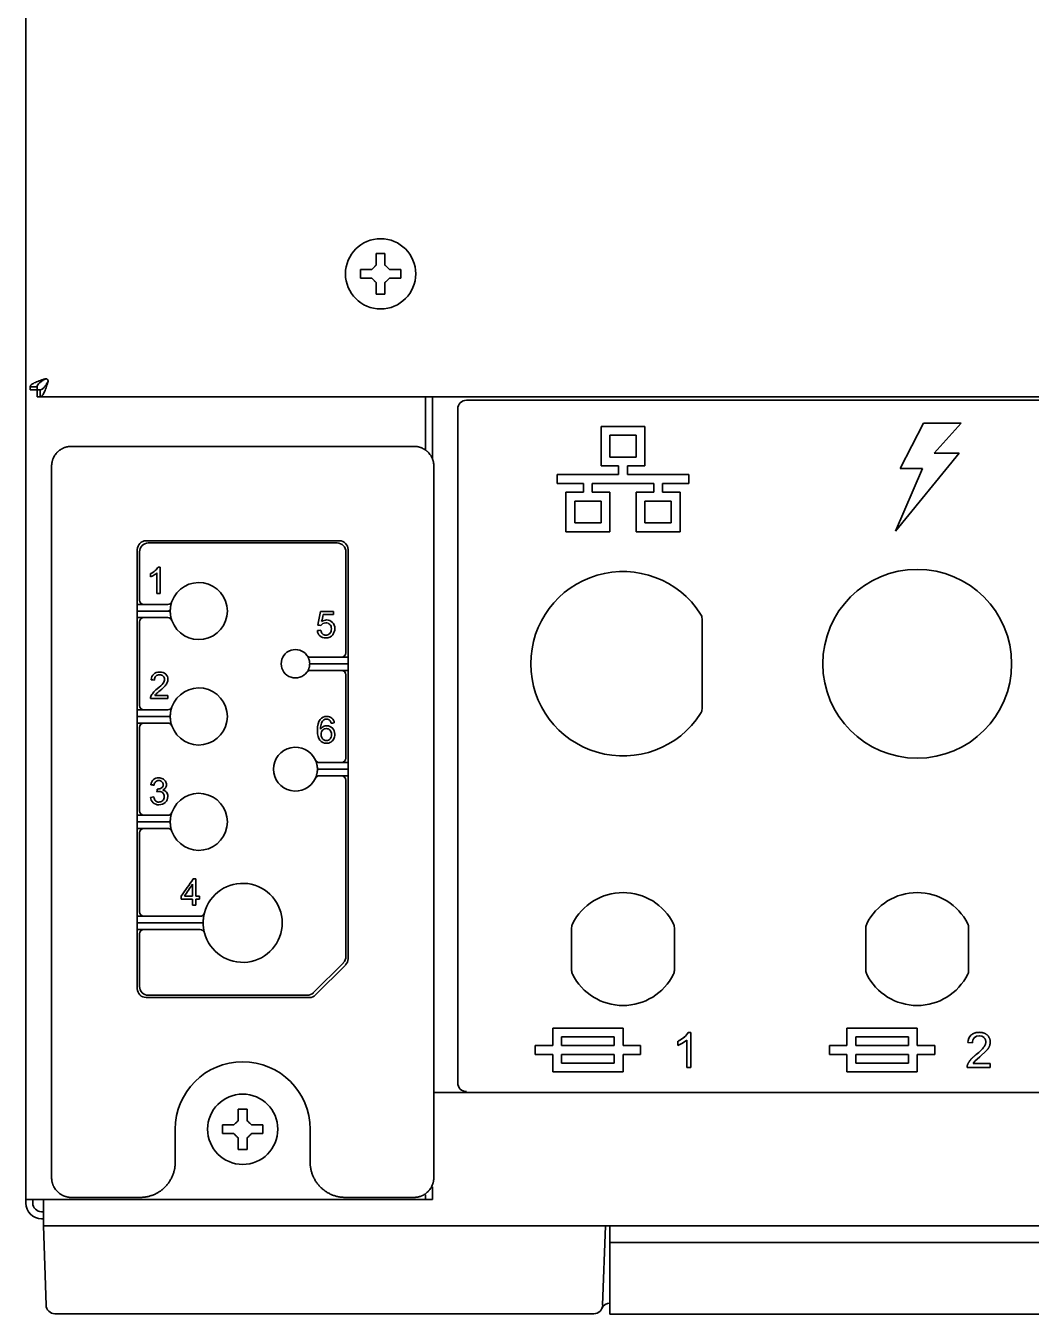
# Model space of a CAD drawing. Header units: inches. Extents: x 786 to 5593, y 691 to 5453.
# Drawn here: x 787.2 to 901.7, y 2755.1 to 2901.8 of the extents above; entities that cross this region are included whole.
import ezdxf

# ---------------------------------------------------------------- set-up
doc = ezdxf.new("R2010")
doc.units = ezdxf.units.IN
doc.layers.add('1', color=7, linetype='Continuous', true_color=0xffffff)
doc.layers.add('ORTHO$15', color=7, linetype='Continuous', true_color=0xffffff)

msp = doc.modelspace()

# ---------------------------------------------------------------- linework, layer by layer
at = {"lineweight": 35}
msp.add_arc((837.4, 2858.16), 1, 90, 180, dxfattribs=at)
at = {"layer": '1', "color": 7, "linetype": 'Continuous', "lineweight": 35}
for p, q in [((787.22, 2768.16), (787.22, 3912.86)), ((827.12, 2875.86), (827.62, 2875.86)), ((827.62, 2875.86), (828.12, 2875.86)), ((827.62, 2871.26), (827.12, 2871.26)), ((828.12, 2871.26), (827.62, 2871.26)), ((787.72, 2860.36), (787.72, 2860.7)), ((788.52, 2860.36), (788.52, 2860.7)), ((788.52, 2860.36), (787.72, 2860.36)), ((788.52, 2860.36), (788.86, 2860.36)), ((788.86, 2860.36), (788.52, 2860.36)), ((788.52, 2860.36), (788.52, 2859.56)), ((788.86, 2859.56), (788.52, 2859.56)), ((1645.58, 2859.56), (788.86, 2859.56)), ((832.72, 2853.51), (832.72, 2859.56)), ((833.52, 2852.49), (833.52, 2859.56)), ((837.4, 2859.16), (1010.03, 2859.16)), ((889.42, 2856.56), (886.77, 2851.39)), ((889.42, 2856.56), (893.72, 2856.56)), ((890.64, 2853.15), (893.72, 2856.56)), ((852.72, 2856.19), (857.72, 2856.19)), ((852.72, 2851.69), (852.72, 2856.19)), ((853.72, 2852.69), (853.72, 2855.19)), ((853.72, 2855.19), (856.72, 2855.19)), ((856.72, 2855.19), (856.72, 2852.69)), ((857.72, 2856.19), (857.72, 2851.69)), ((792.41, 2853.91), (831.43, 2853.91)), ((856.72, 2852.69), (853.72, 2852.69)), ((886.24, 2844.27), (893.48, 2853.15)), ((890.64, 2853.15), (893.48, 2853.15)), ((790.16, 2770.65), (790.16, 2851.66)), ((833.68, 2851.66), (833.68, 2770.65)), ((854.72, 2850.69), (847.72, 2850.69)), ((847.72, 2849.69), (847.72, 2850.69)), ((854.72, 2851.69), (852.72, 2851.69)), ((854.72, 2851.69), (854.72, 2850.69)), ((855.72, 2851.69), (855.72, 2850.69)), ((857.72, 2851.69), (855.72, 2851.69)), ((862.72, 2850.69), (855.72, 2850.69)), ((862.72, 2849.69), (862.72, 2850.69)), ((889.32, 2851.39), (886.24, 2844.27)), ((889.32, 2851.39), (886.77, 2851.39)), ((850.72, 2849.69), (847.72, 2849.69)), ((850.72, 2848.69), (850.72, 2849.69)), ((851.72, 2848.69), (851.72, 2849.69)), ((858.72, 2849.69), (851.72, 2849.69)), ((858.72, 2848.69), (858.72, 2849.69)), ((859.72, 2848.69), (859.72, 2849.69)), ((862.72, 2849.69), (859.72, 2849.69)), ((848.72, 2848.69), (850.72, 2848.69)), ((848.72, 2844.19), (848.72, 2848.69)), ((849.72, 2845.19), (849.72, 2847.69)), ((849.72, 2847.69), (852.72, 2847.69)), ((851.72, 2848.69), (853.72, 2848.69)), ((852.72, 2847.69), (852.72, 2845.19)), ((853.72, 2848.69), (853.72, 2844.19)), ((856.72, 2848.69), (858.72, 2848.69)), ((856.72, 2844.19), (856.72, 2848.69)), ((857.72, 2845.19), (857.72, 2847.69)), ((857.72, 2847.69), (860.72, 2847.69)), ((859.72, 2848.69), (861.72, 2848.69)), ((860.72, 2847.69), (860.72, 2845.19)), ((861.72, 2848.69), (861.72, 2844.19)), ((852.72, 2845.19), (849.72, 2845.19)), ((860.72, 2845.19), (857.72, 2845.19)), ((822.92, 2843.16), (800.92, 2843.16)), ((853.72, 2844.19), (848.72, 2844.19)), ((861.72, 2844.19), (856.72, 2844.19)), ((799.92, 2842.16), (799.92, 2792.16)), ((800.17, 2836.41), (800.17, 2841.91)), ((801.17, 2842.91), (822.67, 2842.91)), ((823.67, 2841.91), (823.67, 2830.41)), ((823.92, 2795.57), (823.92, 2842.16)), ((800.67, 2835.91), (799.92, 2835.91)), ((803.38, 2835.91), (800.67, 2835.91)), ((799.92, 2835.16), (803.17, 2835.16)), ((799.92, 2834.41), (800.67, 2834.41)), ((800.67, 2834.41), (803.38, 2834.41)), ((803.17, 2835.16), (803.38, 2835.16)), ((800.17, 2824.41), (800.17, 2833.91)), ((864.22, 2834.28), (864.22, 2824.03)), ((823.17, 2829.91), (819.64, 2829.91)), ((823.17, 2829.91), (823.92, 2829.91)), ((820.67, 2829.16), (819.64, 2829.16)), ((823.92, 2829.16), (820.67, 2829.16)), ((819.64, 2828.41), (823.17, 2828.41)), ((823.17, 2828.41), (823.92, 2828.41)), ((823.67, 2827.91), (823.67, 2818.41)), ((800.67, 2823.91), (799.92, 2823.91)), ((799.92, 2823.16), (803.17, 2823.16)), ((803.38, 2823.91), (800.67, 2823.91)), ((803.17, 2823.16), (803.38, 2823.16)), ((799.92, 2822.41), (800.67, 2822.41)), ((800.17, 2812.41), (800.17, 2821.91)), ((800.67, 2822.41), (803.38, 2822.41)), ((823.17, 2817.91), (820.65, 2817.91)), ((820.65, 2817.16), (820.67, 2817.16)), ((823.92, 2817.16), (820.67, 2817.16)), ((823.17, 2817.91), (823.92, 2817.91)), ((820.65, 2816.41), (823.17, 2816.41)), ((823.17, 2816.41), (823.92, 2816.41)), ((823.67, 2815.91), (823.67, 2795.82)), ((800.67, 2811.91), (799.92, 2811.91)), ((799.92, 2811.16), (803.17, 2811.16)), ((803.38, 2811.91), (800.67, 2811.91)), ((803.17, 2811.16), (803.38, 2811.16)), ((799.92, 2810.41), (800.67, 2810.41)), ((800.17, 2800.91), (800.17, 2809.91)), ((800.67, 2810.41), (803.38, 2810.41)), ((800.67, 2800.41), (799.92, 2800.41)), ((803.17, 2799.66), (799.92, 2799.66)), ((807.08, 2800.41), (800.67, 2800.41)), ((807.08, 2799.66), (803.17, 2799.66)), ((849.37, 2799.11), (849.37, 2794.25)), ((861.07, 2794.25), (861.07, 2799.11)), ((882.87, 2794.25), (882.87, 2799.11)), ((894.57, 2799.11), (894.57, 2794.25)), ((799.92, 2798.91), (800.67, 2798.91)), ((800.17, 2792.41), (800.17, 2798.41)), ((800.67, 2798.91), (807.08, 2798.91)), ((823.38, 2795.11), (819.96, 2791.7)), ((820.21, 2791.45), (823.63, 2794.86)), ((800.92, 2791.16), (819.51, 2791.16)), ((819.26, 2791.41), (801.17, 2791.41)), ((855.22, 2787.68), (847.22, 2787.68)), ((847.22, 2787.68), (847.22, 2785.68)), ((855.22, 2785.68), (855.22, 2787.68)), ((880.72, 2787.68), (888.72, 2787.68)), ((880.72, 2785.68), (880.72, 2787.68)), ((888.72, 2787.68), (888.72, 2785.68)), ((854.22, 2786.68), (848.22, 2786.68)), ((848.22, 2786.68), (848.22, 2785.68)), ((854.22, 2785.68), (854.22, 2786.68)), ((861.48, 2785.71), (861.48, 2786.19)), ((861.48, 2785.71), (862.01, 2785.97)), ((862.01, 2785.96), (862.47, 2786.3)), ((862.47, 2783.18), (862.47, 2786.3)), ((862.64, 2787.19), (862.96, 2787.19)), ((862.96, 2787.19), (862.96, 2783.18)), ((881.72, 2786.68), (887.72, 2786.68)), ((881.72, 2785.68), (881.72, 2786.68)), ((887.72, 2786.68), (887.72, 2785.68)), ((894.49, 2786.04), (895, 2785.99)), ((845.22, 2785.68), (845.22, 2784.68)), ((845.22, 2785.68), (847.22, 2785.68)), ((845.22, 2784.68), (847.22, 2784.68)), ((847.22, 2784.68), (847.22, 2782.68)), ((848.22, 2785.68), (854.22, 2785.68)), ((848.22, 2784.68), (854.22, 2784.68)), ((848.22, 2784.68), (848.22, 2783.68)), ((854.22, 2783.68), (854.22, 2784.68)), ((855.22, 2785.68), (857.22, 2785.68)), ((855.22, 2782.68), (855.22, 2784.68)), ((855.22, 2784.68), (857.22, 2784.68)), ((857.22, 2785.68), (857.22, 2784.68)), ((878.72, 2785.68), (880.72, 2785.68)), ((878.72, 2785.68), (878.72, 2784.68)), ((878.72, 2784.68), (880.72, 2784.68)), ((880.72, 2782.68), (880.72, 2784.68)), ((881.72, 2785.68), (887.72, 2785.68)), ((881.72, 2783.68), (881.72, 2784.68)), ((881.72, 2784.68), (887.72, 2784.68)), ((887.72, 2784.68), (887.72, 2783.68)), ((888.72, 2785.68), (890.72, 2785.68)), ((888.72, 2784.68), (888.72, 2782.68)), ((888.72, 2784.68), (890.72, 2784.68)), ((890.72, 2785.68), (890.72, 2784.68)), ((895.28, 2783.92), (895.85, 2784.42)), ((895.86, 2784.41), (896.61, 2785.11)), ((848.22, 2783.68), (854.22, 2783.68)), ((862.96, 2783.18), (862.47, 2783.18)), ((887.72, 2783.68), (881.72, 2783.68)), ((897.04, 2783.18), (894.4, 2783.18)), ((895.08, 2783.65), (895.28, 2783.92)), ((895.08, 2783.65), (897.04, 2783.65)), ((897.04, 2783.65), (897.04, 2783.18)), ((847.22, 2782.68), (855.22, 2782.68)), ((888.72, 2782.68), (880.72, 2782.68)), ((833.75, 2780.36), (1010.52, 2780.36)), ((811.42, 2778.46), (811.92, 2778.46)), ((811.92, 2778.46), (812.42, 2778.46)), ((804.24, 2776.16), (804.24, 2772.4)), ((819.6, 2772.4), (819.6, 2776.16)), ((811.92, 2773.86), (811.42, 2773.86)), ((812.42, 2773.86), (811.92, 2773.86)), ((800.24, 2768.4), (792.41, 2768.4)), ((831.43, 2768.4), (823.6, 2768.4)), ((832.72, 2768.16), (832.72, 2768.69)), ((833.52, 2769.6), (833.52, 2768.16)), ((787.22, 2768.16), (787.22, 2767.76)), ((789.02, 2768.16), (787.22, 2768.16)), ((788.02, 2768.16), (788.02, 2767.76)), ((831.72, 2768.16), (789.02, 2768.16)), ((789.22, 2766.96), (789.22, 2768.16)), ((789.22, 2765.16), (789.22, 2766.96)), ((831.67, 2768.16), (792.17, 2768.16)), ((832.72, 2768.16), (831.72, 2768.16)), ((833.52, 2768.16), (832.72, 2768.16)), ((789.22, 2766.76), (789.02, 2766.76)), ((789.02, 2765.96), (789.22, 2765.96)), ((789.54, 2756.12), (789.22, 2765.16)), ((1543.25, 2765.16), (789.22, 2765.16)), ((853.22, 2765.16), (852.9, 2756.12)), ((853.72, 2765.16), (853.72, 2763.26)), ((853.72, 2763.26), (853.72, 2763.26)), ((1543.65, 2763.26), (853.72, 2763.26)), ((853.72, 2763.26), (853.72, 2763.25)), ((853.72, 2763.06), (853.72, 2763.25)), ((853.72, 2763.06), (853.72, 2755.31)), ((793.22, 2755.16), (790.53, 2755.16)), ((851.91, 2755.16), (793.22, 2755.16)), ((853.72, 2755.1), (853.72, 2755.31)), ((853.72, 2755.1), (1580.72, 2755.1))]:
    msp.add_line(p, q, dxfattribs=at)
for centre, radius in [((827.62, 2873.56), 4), ((888.72, 2829.16), 10.75), ((811.92, 2776.16), 4)]:
    msp.add_circle(centre, radius, dxfattribs=at)
for centre, radius, start, end in [((789.52, 2861.36), 0.25, 0, 90), ((800.92, 2842.16), 1, 90, 180), ((822.92, 2842.16), 1, 0, 90), ((801.17, 2841.91), 1, 90, 180), ((822.67, 2841.91), 1, 0, 90), ((855.22, 2829.16), 10.5, 32.6369, 327.3631), ((806.92, 2835.16), 3.25, 199.4712, 160.5288), ((800.67, 2836.41), 0.5, 180, 270), ((803.38, 2836.41), 0.5, 270, 340.5288), ((800.67, 2833.91), 0.5, 90, 180), ((803.38, 2836.41), 1.25, 270, 283.2124), ((803.38, 2833.91), 1.25, 76.7876, 90), ((803.38, 2833.91), 0.5, 19.4712, 90), ((806.92, 2835.16), 3.25, 179.4167, 180.5833), ((863.22, 2834.28), 1, 0, 32.6369), ((817.92, 2829.16), 1.62, 36.0319, 323.9681), ((819.64, 2830.41), 0.5, 216.0319, 270), ((823.17, 2830.41), 0.5, 270, 0), ((819.64, 2830.41), 1.25, 265.7117, 269.8866), ((819.64, 2827.91), 1.25, 90.1134, 94.2883), ((817.92, 2829.16), 1.63, 359.8766, 0.1234), ((819.64, 2830.41), 1.25, 269.8866, 270), ((819.64, 2827.91), 0.5, 90, 143.9681), ((823.17, 2827.91), 0.5, 0, 90), ((806.92, 2823.16), 3.25, 199.4712, 160.5288), ((800.67, 2824.41), 0.5, 180, 270), ((803.38, 2824.41), 0.5, 270, 340.5288), ((863.22, 2824.03), 1, 327.3631, 0), ((803.38, 2824.41), 1.25, 270, 283.2124), ((803.38, 2821.91), 1.25, 76.7876, 90), ((806.92, 2823.16), 3.25, 179.4167, 180.5833), ((800.67, 2821.91), 0.5, 90, 180), ((803.38, 2821.91), 0.5, 19.4712, 90), ((817.92, 2817.16), 2.5, 24.6243, 335.3757), ((820.65, 2818.41), 0.5, 204.6243, 270), ((823.17, 2818.41), 0.5, 270, 0), ((820.65, 2818.41), 1.25, 259.5247, 270), ((817.92, 2817.16), 2.5, 359.5225, 0.4775), ((820.65, 2815.91), 1.25, 90, 100.4753), ((820.65, 2815.91), 0.5, 90, 155.3757), ((823.17, 2815.91), 0.5, 0, 90), ((806.92, 2811.16), 3.25, 199.4712, 160.5288), ((800.67, 2812.41), 0.5, 180, 270), ((803.38, 2812.41), 0.5, 270, 340.5288), ((803.38, 2812.41), 1.25, 270, 283.2124), ((803.38, 2809.91), 1.25, 76.7876, 90), ((806.92, 2811.16), 3.25, 179.4167, 180.5833), ((800.67, 2809.91), 0.5, 90, 180), ((803.38, 2809.91), 0.5, 19.4712, 90), ((811.92, 2799.66), 4.5, 194.4775, 165.5225), ((855.22, 2796.68), 6.43, 26.6186, 153.3814), ((888.72, 2796.68), 6.43, 26.6186, 153.3814), ((800.67, 2800.91), 0.5, 180, 270), ((807.08, 2800.91), 0.5, 270, 345.5225), ((807.08, 2800.91), 1.25, 270, 285.8538), ((807.08, 2798.41), 1.25, 74.1462, 90), ((811.92, 2799.66), 4.5, 179.3946, 180.6054), ((850.37, 2799.11), 1, 153.3814, 180), ((860.07, 2799.11), 1, 0, 26.6186), ((883.87, 2799.11), 1, 153.3814, 180), ((893.57, 2799.11), 1, 0, 26.6186), ((800.67, 2798.41), 0.5, 90, 180), ((807.08, 2798.41), 0.5, 14.4775, 90), ((822.67, 2795.82), 1, 315, 0), ((822.92, 2795.57), 1, 315, 0), ((850.37, 2794.25), 1, 180, 206.6186), ((855.22, 2796.68), 6.43, 206.6186, 333.3814), ((860.07, 2794.25), 1, 333.3814, 0), ((883.87, 2794.25), 1, 180, 206.6186), ((888.72, 2796.68), 6.43, 206.6186, 333.3814), ((893.57, 2794.25), 1, 333.3814, 0), ((800.92, 2792.16), 1, 180, 270), ((801.17, 2792.41), 1, 180, 270), ((819.26, 2792.41), 1, 270, 315), ((819.51, 2792.16), 1, 270, 315), ((860.24, 2788.9), 2.98, 294.736, 311.2718), ((861.02, 2788.07), 1.84, 309.8306, 331.5633), ((895.74, 2786), 1.25, 133.4983, 178.0865), ((895.8, 2786.03), 0.805, 136.7103, 182.9347), ((895.78, 2785.96), 0.838, 49.0941, 131.9108), ((811.92, 2776.16), 7.68, 0, 180), ((895.27, 2783.21), 0.875, 159.0813, 181.8602), ((789.02, 2767.76), 1.8, 180, 270), ((789.02, 2767.76), 1, 180, 270), ((790.53, 2756.16), 1, 182, 270), ((851.91, 2756.16), 1, 270, 358), ((853.74, 2755.36), 1, 90, 156.4218)]:
    msp.add_arc(centre, radius, start, end, dxfattribs=at)
for points, degree in [([(827.12, 2874.56), (827.12, 2874.61), (827.12, 2874.72), (827.12, 2874.88), (827.12, 2875.04), (827.12, 2875.19), (827.12, 2875.35), (827.12, 2875.5), (827.12, 2875.67), (827.12, 2875.79), (827.12, 2875.86)], 3), ([(825.32, 2873.06), (825.32, 2873.22), (825.32, 2873.56), (825.32, 2873.89), (825.32, 2874.06)], 3), ([(826.62, 2874.06), (826.65, 2874.08), (826.7, 2874.13), (826.77, 2874.21), (826.84, 2874.28), (826.91, 2874.35), (826.98, 2874.42), (827.05, 2874.49), (827.1, 2874.53), (827.12, 2874.56)], 3), ([(828.12, 2874.56), (828.14, 2874.53), (828.19, 2874.49), (828.26, 2874.41), (828.33, 2874.34), (828.41, 2874.27), (828.48, 2874.2), (828.55, 2874.13), (828.6, 2874.08), (828.62, 2874.06)], 3), ([(828.62, 2874.06), (828.67, 2874.06), (828.78, 2874.06), (828.94, 2874.06), (829.1, 2874.06), (829.26, 2874.06), (829.41, 2874.06), (829.57, 2874.06), (829.73, 2874.06), (829.86, 2874.06), (829.92, 2874.06)], 3), ([(829.92, 2874.06), (829.92, 2873.89), (829.92, 2873.56), (829.92, 2873.22), (829.92, 2873.06)], 3), ([(826.62, 2873.06), (826.57, 2873.06), (826.46, 2873.06), (826.3, 2873.06), (826.14, 2873.06), (825.98, 2873.06), (825.83, 2873.06), (825.67, 2873.06), (825.51, 2873.06), (825.38, 2873.06), (825.32, 2873.06)], 3), ([(827.12, 2872.56), (827.1, 2872.58), (827.05, 2872.63), (826.98, 2872.7), (826.91, 2872.77), (826.83, 2872.84), (826.76, 2872.91), (826.69, 2872.98), (826.64, 2873.03), (826.62, 2873.06)], 3), ([(828.62, 2873.06), (828.59, 2873.03), (828.54, 2872.98), (828.47, 2872.91), (828.4, 2872.83), (828.33, 2872.76), (828.26, 2872.69), (828.19, 2872.63), (828.14, 2872.58), (828.12, 2872.56)], 3), ([(828.12, 2872.56), (828.12, 2872.5), (828.12, 2872.39), (828.12, 2872.23), (828.12, 2872.07), (828.12, 2871.92), (828.12, 2871.77), (828.12, 2871.61), (828.12, 2871.44), (828.12, 2871.32), (828.12, 2871.26)], 3), ([(788.52, 2860.7), (787.72, 2860.7)], 1), ([(789.75, 2861.21), (789.76, 2861.25), (789.77, 2861.31), (789.77, 2861.36)], 3), ([(788.86, 2860.36), (788.86, 2859.56)], 1), ([(802.29, 2840.17), (802.37, 2840.17), (802.45, 2840.17), (802.53, 2840.17)], 3), ([(802.53, 2840.17), (802.53, 2839.16), (802.53, 2838.16), (802.53, 2837.16)], 3), ([(801.42, 2839.06), (801.42, 2839.18), (801.42, 2839.3), (801.42, 2839.42)], 3), ([(802.16, 2837.16), (802.16, 2837.94), (802.16, 2838.72), (802.16, 2839.5)], 3), ([(802.53, 2837.16), (802.4, 2837.16), (802.28, 2837.16), (802.16, 2837.16)], 3), ([(820.78, 2835.12), (820.68, 2834.6), (820.58, 2834.09), (820.49, 2833.57)], 3), ([(822.27, 2835.12), (821.77, 2835.12), (821.27, 2835.12), (820.78, 2835.12)], 3), ([(820.91, 2833.96), (820.96, 2834.23), (821.02, 2834.49), (821.07, 2834.76)], 3), ([(821.07, 2834.76), (821.47, 2834.76), (821.87, 2834.76), (822.27, 2834.76)], 3), ([(822.27, 2834.76), (822.27, 2834.88), (822.27, 2835), (822.27, 2835.12)], 3), ([(820.81, 2832.97), (820.68, 2832.96), (820.55, 2832.95), (820.42, 2832.94)], 3), ([(820.49, 2833.57), (820.6, 2833.56), (820.72, 2833.54), (820.83, 2833.53)], 3), ([(801.49, 2827.34), (801.62, 2827.33), (801.74, 2827.32), (801.87, 2827.3)], 3), ([(803.41, 2825.55), (802.92, 2825.55), (802.43, 2825.55), (801.93, 2825.55)], 3), ([(803.41, 2825.2), (803.41, 2825.31), (803.41, 2825.43), (803.41, 2825.55)], 3), ([(801.47, 2825.45), (801.43, 2825.37), (801.42, 2825.28), (801.42, 2825.2)], 3), ([(801.42, 2825.2), (802.08, 2825.2), (802.74, 2825.2), (803.41, 2825.2)], 3), ([(821.84, 2822.71), (821.9, 2822.64), (821.95, 2822.54), (821.98, 2822.39)], 3), ([(821.98, 2822.39), (822.1, 2822.4), (822.23, 2822.41), (822.35, 2822.42)], 3), ([(801.46, 2815.39), (801.58, 2815.37), (801.7, 2815.35), (801.83, 2815.32)], 3), ([(801.79, 2814), (801.67, 2813.98), (801.54, 2813.96), (801.42, 2813.95)], 3), ([(802.19, 2814.9), (802.17, 2814.79), (802.16, 2814.68), (802.15, 2814.58)], 3), ([(806.29, 2804.66), (805.83, 2804.01), (805.38, 2803.36), (804.92, 2802.71)], 3), ([(805.28, 2802.71), (805.6, 2803.16), (805.91, 2803.61), (806.22, 2804.06)], 3), ([(806.22, 2804.06), (806.22, 2803.61), (806.22, 2803.16), (806.22, 2802.71)], 3), ([(806.59, 2804.66), (806.49, 2804.66), (806.39, 2804.66), (806.29, 2804.66)], 3), ([(806.59, 2802.71), (806.59, 2803.36), (806.59, 2804.01), (806.59, 2804.66)], 3), ([(804.92, 2802.71), (804.92, 2802.6), (804.92, 2802.49), (804.92, 2802.37)], 3), ([(804.92, 2802.37), (805.35, 2802.37), (805.79, 2802.37), (806.22, 2802.37)], 3), ([(806.22, 2802.71), (805.91, 2802.71), (805.6, 2802.71), (805.28, 2802.71)], 3), ([(806.22, 2802.37), (806.22, 2802.13), (806.22, 2801.9), (806.22, 2801.66)], 3), ([(807, 2802.71), (806.86, 2802.71), (806.73, 2802.71), (806.59, 2802.71)], 3), ([(806.59, 2802.37), (806.73, 2802.37), (806.86, 2802.37), (807, 2802.37)], 3), ([(806.59, 2801.66), (806.59, 2801.9), (806.59, 2802.13), (806.59, 2802.37)], 3), ([(807, 2802.37), (807, 2802.49), (807, 2802.6), (807, 2802.71)], 3), ([(806.22, 2801.66), (806.34, 2801.66), (806.47, 2801.66), (806.59, 2801.66)], 3), ([(896.61, 2785.11), (897.03, 2785.59), (897.04, 2786.54), (896.38, 2787.19), (895.23, 2787.2), (894.88, 2786.9)], 2), ([(896.32, 2786.59), (896.53, 2786.39), (896.53, 2785.82), (896.3, 2785.5)], 2), ([(895.42, 2784.66), (895.21, 2784.48), (894.89, 2784.19), (894.67, 2783.92), (894.51, 2783.66), (894.46, 2783.52)], 2), ([(896.3, 2785.5), (896.15, 2785.3), (895.86, 2785.01), (895.42, 2784.66)], 3), ([(810.92, 2776.66), (810.96, 2776.7), (811.04, 2776.78), (811.17, 2776.9), (811.3, 2777.03), (811.38, 2777.11), (811.42, 2777.16)], 3), ([(812.42, 2777.16), (812.46, 2777.11), (812.55, 2777.03), (812.67, 2776.9), (812.8, 2776.78), (812.88, 2776.7), (812.92, 2776.66)], 3), ([(809.62, 2775.66), (809.62, 2775.82), (809.62, 2776.16), (809.62, 2776.49), (809.62, 2776.66)], 3), ([(811.42, 2775.16), (811.38, 2775.2), (811.29, 2775.28), (811.17, 2775.41), (811.04, 2775.54), (810.96, 2775.62), (810.92, 2775.66)], 3), ([(812.92, 2775.66), (812.88, 2775.62), (812.8, 2775.53), (812.67, 2775.41), (812.54, 2775.28), (812.46, 2775.2), (812.42, 2775.16)], 3), ([(814.22, 2776.66), (814.22, 2776.49), (814.22, 2776.16), (814.22, 2775.82), (814.22, 2775.66)], 3)]:
    msp.add_open_spline(points, degree=degree, dxfattribs=at)
for points, knots in [([(828.12, 2875.86), (828.12, 2875.65), (828.12, 2875.44), (828.12, 2875.12), (828.12, 2875.01), (828.12, 2874.79), (828.12, 2874.67), (828.12, 2874.56)], [0, 0, 0, 0, 0.5, 0.5, 0.75, 0.75, 1, 1, 1, 1]), ([(825.32, 2874.06), (825.52, 2874.06), (825.73, 2874.06), (826.06, 2874.06), (826.17, 2874.06), (826.39, 2874.06), (826.5, 2874.06), (826.62, 2874.06)], [0, 0, 0, 0, 0.5, 0.5, 0.75, 0.75, 1, 1, 1, 1]), ([(827.12, 2871.26), (827.12, 2871.46), (827.12, 2871.67), (827.12, 2871.99), (827.12, 2872.1), (827.12, 2872.33), (827.12, 2872.44), (827.12, 2872.56)], [0, 0, 0, 0, 0.5, 0.5, 0.75, 0.75, 1, 1, 1, 1]), ([(829.92, 2873.06), (829.72, 2873.06), (829.51, 2873.06), (829.18, 2873.06), (829.07, 2873.06), (828.85, 2873.06), (828.74, 2873.06), (828.62, 2873.06)], [0, 0, 0, 0, 0.5, 0.5, 0.75, 0.75, 1, 1, 1, 1]), ([(787.72, 2860.7), (787.72, 2860.73), (787.73, 2860.77), (787.77, 2860.85), (787.8, 2860.88), (787.88, 2860.96), (787.93, 2860.99), (788.05, 2861.07), (788.12, 2861.1), (788.27, 2861.18), (788.35, 2861.21), (788.53, 2861.29), (788.63, 2861.32), (788.83, 2861.4), (788.93, 2861.44), (789.15, 2861.51), (789.26, 2861.55), (789.37, 2861.58)], [0, 0, 0, 0, 0.125, 0.125, 0.25, 0.25, 0.375, 0.375, 0.5, 0.5, 0.625, 0.625, 0.75, 0.75, 0.875, 0.875, 1, 1, 1, 1]), ([(788.52, 2860.7), (788.52, 2860.77), (788.54, 2860.85), (788.63, 2860.99), (788.7, 2861.07), (788.87, 2861.21), (788.97, 2861.29), (789.19, 2861.44), (789.31, 2861.51), (789.44, 2861.58)], [0, 0, 0, 0, 0.25, 0.25, 0.5, 0.5, 0.75, 0.75, 1, 1, 1, 1]), ([(788.86, 2860.36), (788.9, 2860.36), (788.94, 2860.36), (789.01, 2860.39), (789.05, 2860.4), (789.12, 2860.45), (789.16, 2860.48), (789.23, 2860.54), (789.27, 2860.58), (789.34, 2860.66), (789.38, 2860.71), (789.45, 2860.81), (789.49, 2860.86), (789.56, 2860.97), (789.6, 2861.03), (789.67, 2861.15), (789.71, 2861.21), (789.75, 2861.27)], [0, 0, 0, 0, 0.125, 0.125, 0.25, 0.25, 0.375, 0.375, 0.5, 0.5, 0.625, 0.625, 0.75, 0.75, 0.875, 0.875, 1, 1, 1, 1]), ([(788.86, 2859.56), (788.94, 2859.56), (789.01, 2859.6), (789.16, 2859.76), (789.23, 2859.88), (789.38, 2860.18), (789.45, 2860.37), (789.6, 2860.77), (789.67, 2860.99), (789.75, 2861.21)], [0, 0, 0, 0, 0.25, 0.25, 0.5, 0.5, 0.75, 0.75, 1, 1, 1, 1]), ([(789.37, 2861.58), (789.37, 2861.58), (789.38, 2861.59), (789.39, 2861.59), (789.4, 2861.59), (789.41, 2861.59), (789.42, 2861.6), (789.43, 2861.6), (789.44, 2861.6), (789.45, 2861.6), (789.47, 2861.6), (789.48, 2861.6), (789.49, 2861.61), (789.5, 2861.61), (789.51, 2861.61), (789.52, 2861.61), (789.52, 2861.61)], [0, 0, 0, 0, 0.070356, 0.140723, 0.211142, 0.28165, 0.352287, 0.42309, 0.494098, 0.565348, 0.636878, 0.708725, 0.780925, 0.853514, 0.926527, 1, 1, 1, 1]), ([(789.75, 2861.27), (789.75, 2861.28), (789.75, 2861.28), (789.75, 2861.29), (789.76, 2861.29), (789.76, 2861.3), (789.76, 2861.3), (789.76, 2861.31), (789.77, 2861.32), (789.77, 2861.32), (789.77, 2861.33), (789.77, 2861.34), (789.77, 2861.34), (789.77, 2861.35), (789.77, 2861.35), (789.77, 2861.36)], [0, 0, 0, 0, 0.080334, 0.15963, 0.23801, 0.315596, 0.392515, 0.468899, 0.544881, 0.620598, 0.696185, 0.771782, 0.847526, 0.923553, 1, 1, 1, 1]), ([(790.16, 2851.66), (790.16, 2851.7), (790.16, 2851.74), (790.17, 2851.81), (790.17, 2851.85), (790.18, 2851.92), (790.18, 2851.96), (790.19, 2852.03), (790.2, 2852.07), (790.21, 2852.12), (790.21, 2852.14), (790.22, 2852.18), (790.23, 2852.19), (790.24, 2852.25), (790.25, 2852.28), (790.27, 2852.35), (790.28, 2852.39), (790.3, 2852.44), (790.31, 2852.46), (790.32, 2852.49), (790.33, 2852.51), (790.36, 2852.59), (790.39, 2852.66), (790.46, 2852.79), (790.5, 2852.85), (790.58, 2852.97), (790.63, 2853.03), (790.7, 2853.12), (790.72, 2853.15), (790.76, 2853.19), (790.77, 2853.2), (790.8, 2853.23), (790.81, 2853.24), (790.87, 2853.31), (790.93, 2853.36), (791.04, 2853.45), (791.1, 2853.49), (791.22, 2853.57), (791.29, 2853.61), (791.38, 2853.66), (791.42, 2853.68), (791.48, 2853.71), (791.52, 2853.73), (791.58, 2853.76), (791.62, 2853.77), (791.67, 2853.79), (791.69, 2853.79), (791.72, 2853.81), (791.74, 2853.81), (791.78, 2853.82), (791.79, 2853.83), (791.83, 2853.84), (791.85, 2853.84), (791.9, 2853.86), (791.94, 2853.86), (792.05, 2853.88), (792.12, 2853.9), (792.26, 2853.91), (792.34, 2853.91), (792.41, 2853.91)], [0, 0, 0, 0, 0.03125, 0.03125, 0.0625, 0.0625, 0.09375, 0.09375, 0.125, 0.125, 0.140625, 0.140625, 0.15625, 0.15625, 0.1875, 0.1875, 0.21875, 0.21875, 0.234375, 0.234375, 0.25, 0.25, 0.3125, 0.3125, 0.375, 0.375, 0.4375, 0.4375, 0.46875, 0.46875, 0.484375, 0.484375, 0.5, 0.5, 0.5625, 0.5625, 0.625, 0.625, 0.6875, 0.6875, 0.71875, 0.71875, 0.75, 0.75, 0.78125, 0.78125, 0.796875, 0.796875, 0.8125, 0.8125, 0.828125, 0.828125, 0.84375, 0.84375, 0.875, 0.875, 0.9375, 0.9375, 1, 1, 1, 1]), ([(831.43, 2853.91), (831.46, 2853.91), (831.5, 2853.91), (831.58, 2853.91), (831.61, 2853.91), (831.69, 2853.9), (831.72, 2853.89), (831.8, 2853.88), (831.83, 2853.88), (831.89, 2853.87), (831.9, 2853.86), (831.94, 2853.85), (831.96, 2853.85), (832.01, 2853.84), (832.05, 2853.83), (832.12, 2853.81), (832.15, 2853.79), (832.22, 2853.77), (832.26, 2853.76), (832.36, 2853.71), (832.42, 2853.68), (832.55, 2853.61), (832.62, 2853.58), (832.74, 2853.49), (832.8, 2853.45), (832.88, 2853.38), (832.91, 2853.36), (832.95, 2853.32), (832.97, 2853.31), (832.99, 2853.28), (833.01, 2853.27), (833.07, 2853.2), (833.12, 2853.15), (833.21, 2853.03), (833.26, 2852.98), (833.34, 2852.85), (833.38, 2852.79), (833.43, 2852.69), (833.44, 2852.66), (833.48, 2852.59), (833.49, 2852.56), (833.52, 2852.49), (833.53, 2852.46), (833.55, 2852.41), (833.56, 2852.39), (833.57, 2852.35), (833.58, 2852.34), (833.59, 2852.3), (833.59, 2852.28), (833.6, 2852.25), (833.61, 2852.23), (833.62, 2852.17), (833.63, 2852.14), (833.65, 2852.03), (833.66, 2851.96), (833.67, 2851.81), (833.68, 2851.74), (833.68, 2851.66)], [0, 0, 0, 0, 0.03125, 0.03125, 0.0625, 0.0625, 0.09375, 0.09375, 0.125, 0.125, 0.140625, 0.140625, 0.15625, 0.15625, 0.1875, 0.1875, 0.21875, 0.21875, 0.25, 0.25, 0.3125, 0.3125, 0.375, 0.375, 0.4375, 0.4375, 0.46875, 0.46875, 0.484375, 0.484375, 0.5, 0.5, 0.5625, 0.5625, 0.625, 0.625, 0.6875, 0.6875, 0.71875, 0.71875, 0.75, 0.75, 0.78125, 0.78125, 0.796875, 0.796875, 0.8125, 0.8125, 0.828125, 0.828125, 0.84375, 0.84375, 0.875, 0.875, 0.9375, 0.9375, 1, 1, 1, 1]), ([(801.42, 2839.42), (801.63, 2839.51), (801.81, 2839.63), (802.11, 2839.9), (802.22, 2840.04), (802.29, 2840.17)], [0, 0, 0, 0, 0.500072, 0.500072, 1, 1, 1, 1]), ([(802.16, 2839.5), (802.07, 2839.42), (801.95, 2839.33), (801.66, 2839.16), (801.53, 2839.1), (801.42, 2839.06)], [0, 0, 0, 0, 0.499419, 0.499419, 1, 1, 1, 1]), ([(803.67, 2835.19), (803.67, 2835.27), (803.68, 2835.35), (803.69, 2835.47), (803.69, 2835.51), (803.7, 2835.59), (803.71, 2835.63), (803.72, 2835.72), (803.73, 2835.76), (803.74, 2835.85), (803.75, 2835.89), (803.77, 2835.96), (803.78, 2835.98), (803.79, 2836.02), (803.79, 2836.03), (803.8, 2836.06), (803.8, 2836.07), (803.82, 2836.13), (803.84, 2836.19), (803.86, 2836.24)], [0, 0, 0, 0, 0.25, 0.25, 0.375, 0.375, 0.5, 0.5, 0.625, 0.625, 0.75, 0.75, 0.8125, 0.8125, 0.84375, 0.84375, 0.875, 0.875, 1, 1, 1, 1]), ([(803.86, 2834.07), (803.85, 2834.1), (803.84, 2834.13), (803.83, 2834.16), (803.82, 2834.18), (803.81, 2834.2), (803.81, 2834.22), (803.8, 2834.25), (803.79, 2834.28), (803.78, 2834.33), (803.77, 2834.35), (803.76, 2834.4), (803.75, 2834.42), (803.74, 2834.46), (803.74, 2834.49), (803.73, 2834.55), (803.72, 2834.59), (803.71, 2834.68), (803.7, 2834.72), (803.69, 2834.8), (803.69, 2834.84), (803.68, 2834.96), (803.67, 2835.04), (803.67, 2835.12)], [0, 0, 0, 0, 0.0625, 0.0625, 0.09375, 0.09375, 0.125, 0.125, 0.1875, 0.1875, 0.25, 0.25, 0.3125, 0.3125, 0.375, 0.375, 0.5, 0.5, 0.625, 0.625, 0.75, 0.75, 1, 1, 1, 1]), ([(820.42, 2832.94), (820.45, 2832.69), (820.54, 2832.49), (820.89, 2832.18), (821.11, 2832.1), (821.72, 2832.1), (821.98, 2832.23), (822.33, 2832.67), (822.41, 2832.9), (822.41, 2833.46), (822.32, 2833.69), (821.96, 2834.05), (821.74, 2834.15), (821.28, 2834.15), (821.09, 2834.08), (820.91, 2833.96)], [0, 0, 0, 0, 0.140922, 0.140922, 0.281844, 0.281844, 0.453247, 0.453247, 0.593415, 0.593415, 0.740711, 0.740711, 0.88832, 0.88832, 1, 1, 1, 1]), ([(820.83, 2833.53), (820.89, 2833.61), (820.96, 2833.68), (821.15, 2833.79), (821.26, 2833.82), (821.57, 2833.82), (821.72, 2833.76), (821.96, 2833.52), (822.02, 2833.35), (822.02, 2832.92), (821.96, 2832.74), (821.71, 2832.47), (821.56, 2832.41), (821.24, 2832.41), (821.11, 2832.46), (820.9, 2832.64), (820.84, 2832.79), (820.81, 2832.97)], [0, 0, 0, 0, 0.087762, 0.087762, 0.175829, 0.175829, 0.316737, 0.316737, 0.456744, 0.456744, 0.604956, 0.604956, 0.753169, 0.753169, 0.876359, 0.876359, 1, 1, 1, 1]), ([(819.23, 2830.11), (819.25, 2830.09), (819.27, 2830.07), (819.29, 2830.03), (819.29, 2830.02), (819.31, 2830), (819.31, 2829.99), (819.33, 2829.96), (819.35, 2829.94), (819.37, 2829.89), (819.38, 2829.87), (819.4, 2829.83), (819.41, 2829.81), (819.42, 2829.77), (819.43, 2829.75), (819.45, 2829.69), (819.47, 2829.66), (819.49, 2829.58), (819.5, 2829.54), (819.52, 2829.46), (819.52, 2829.43), (819.53, 2829.35), (819.54, 2829.31), (819.54, 2829.24), (819.55, 2829.2), (819.55, 2829.16)], [0, 0, 0, 0, 0.0625, 0.0625, 0.09375, 0.09375, 0.125, 0.125, 0.1875, 0.1875, 0.25, 0.25, 0.3125, 0.3125, 0.375, 0.375, 0.5, 0.5, 0.625, 0.625, 0.75, 0.75, 0.875, 0.875, 1, 1, 1, 1]), ([(819.55, 2829.15), (819.55, 2829.08), (819.54, 2829), (819.52, 2828.89), (819.52, 2828.85), (819.5, 2828.77), (819.49, 2828.73), (819.47, 2828.66), (819.45, 2828.62), (819.42, 2828.54), (819.41, 2828.5), (819.38, 2828.44), (819.37, 2828.42), (819.35, 2828.38), (819.33, 2828.35), (819.31, 2828.32), (819.31, 2828.31), (819.29, 2828.29), (819.29, 2828.28), (819.27, 2828.24), (819.25, 2828.22), (819.23, 2828.2)], [0, 0, 0, 0, 0.25, 0.25, 0.375, 0.375, 0.5, 0.5, 0.625, 0.625, 0.75, 0.75, 0.8125, 0.8125, 0.875, 0.875, 0.90625, 0.90625, 0.9375, 0.9375, 1, 1, 1, 1]), ([(801.87, 2827.3), (801.87, 2827.49), (801.93, 2827.64), (802.14, 2827.85), (802.28, 2827.9), (802.63, 2827.9), (802.76, 2827.85), (802.97, 2827.65), (803.02, 2827.53), (803.02, 2827.24), (802.97, 2827.1), (802.74, 2826.78), (802.52, 2826.57), (801.98, 2826.13), (801.82, 2825.98), (801.6, 2825.72), (801.52, 2825.59), (801.47, 2825.45)], [0, 0, 0, 0, 0.147157, 0.147157, 0.293787, 0.293787, 0.431567, 0.431567, 0.569855, 0.569855, 0.700903, 0.700903, 0.83184, 0.83184, 0.91592, 0.91592, 1, 1, 1, 1]), ([(801.93, 2825.55), (801.98, 2825.62), (802.03, 2825.68), (802.15, 2825.82), (802.29, 2825.94), (802.78, 2826.35), (802.97, 2826.53), (803.2, 2826.78), (803.28, 2826.91), (803.38, 2827.14), (803.4, 2827.26), (803.4, 2827.61), (803.32, 2827.81), (802.98, 2828.13), (802.75, 2828.21), (802.18, 2828.21), (801.95, 2828.14), (801.62, 2827.84), (801.52, 2827.62), (801.49, 2827.34)], [0, 0, 0, 0, 0.067112, 0.067112, 0.133836, 0.133836, 0.214006, 0.214006, 0.294415, 0.294415, 0.374823, 0.374823, 0.532056, 0.532056, 0.689288, 0.689288, 0.844844, 0.844844, 1, 1, 1, 1]), ([(803.67, 2823.19), (803.67, 2823.27), (803.68, 2823.35), (803.69, 2823.47), (803.69, 2823.51), (803.7, 2823.59), (803.71, 2823.63), (803.72, 2823.72), (803.73, 2823.76), (803.74, 2823.85), (803.75, 2823.89), (803.77, 2823.96), (803.78, 2823.98), (803.79, 2824.02), (803.79, 2824.03), (803.8, 2824.06), (803.8, 2824.07), (803.82, 2824.13), (803.84, 2824.19), (803.86, 2824.24)], [0, 0, 0, 0, 0.25, 0.25, 0.375, 0.375, 0.5, 0.5, 0.625, 0.625, 0.75, 0.75, 0.8125, 0.8125, 0.84375, 0.84375, 0.875, 0.875, 1, 1, 1, 1]), ([(803.86, 2822.07), (803.85, 2822.1), (803.84, 2822.13), (803.83, 2822.16), (803.82, 2822.18), (803.81, 2822.2), (803.81, 2822.22), (803.8, 2822.25), (803.79, 2822.28), (803.78, 2822.33), (803.77, 2822.35), (803.76, 2822.4), (803.75, 2822.42), (803.74, 2822.46), (803.74, 2822.49), (803.73, 2822.55), (803.72, 2822.59), (803.71, 2822.68), (803.7, 2822.72), (803.69, 2822.8), (803.69, 2822.84), (803.68, 2822.96), (803.67, 2823.04), (803.67, 2823.12)], [0, 0, 0, 0, 0.0625, 0.0625, 0.09375, 0.09375, 0.125, 0.125, 0.1875, 0.1875, 0.25, 0.25, 0.3125, 0.3125, 0.375, 0.375, 0.5, 0.5, 0.625, 0.625, 0.75, 0.75, 1, 1, 1, 1]), ([(822.35, 2822.42), (822.32, 2822.65), (822.23, 2822.84), (821.93, 2823.1), (821.73, 2823.17), (821.18, 2823.17), (820.93, 2823.05), (820.53, 2822.56), (820.42, 2822.14), (820.42, 2821.04), (820.52, 2820.67), (820.91, 2820.22), (821.16, 2820.1), (821.64, 2820.1), (821.8, 2820.15), (822.09, 2820.32), (822.2, 2820.44), (822.36, 2820.77), (822.4, 2820.94), (822.4, 2821.42), (822.32, 2821.65), (821.97, 2822.01), (821.76, 2822.1), (821.38, 2822.1), (821.24, 2822.07), (820.98, 2821.94), (820.88, 2821.84), (820.79, 2821.7)], [0, 0, 0, 0, 0.071489, 0.071489, 0.143365, 0.143365, 0.239824, 0.239824, 0.350334, 0.350334, 0.449005, 0.449005, 0.547868, 0.547868, 0.605704, 0.605704, 0.663539, 0.663539, 0.721594, 0.721594, 0.809979, 0.809979, 0.898561, 0.898561, 0.949219, 0.949219, 1, 1, 1, 1]), ([(820.79, 2821.7), (820.79, 2822), (820.82, 2822.23), (820.96, 2822.56), (821.05, 2822.68), (821.26, 2822.83), (821.36, 2822.87), (821.62, 2822.87), (821.74, 2822.81), (821.84, 2822.71)], [0, 0, 0, 0, 0.268687, 0.268687, 0.536289, 0.536289, 0.743134, 0.743134, 1, 1, 1, 1]), ([(820.93, 2820.76), (820.87, 2820.88), (820.84, 2821), (820.84, 2821.32), (820.9, 2821.48), (821.13, 2821.72), (821.28, 2821.78), (821.61, 2821.78), (821.75, 2821.72), (821.86, 2821.6)], [0, 0, 0, 0, 0.179265, 0.179265, 0.451403, 0.451403, 0.724443, 0.724443, 1, 1, 1, 1]), ([(821.86, 2821.6), (821.97, 2821.48), (822.03, 2821.31), (822.03, 2820.89), (821.97, 2820.72), (821.75, 2820.47), (821.61, 2820.41), (821.35, 2820.41), (821.25, 2820.44), (821.05, 2820.56), (820.98, 2820.65), (820.93, 2820.76)], [0, 0, 0, 0, 0.22228, 0.22228, 0.453616, 0.453616, 0.684166, 0.684166, 0.842812, 0.842812, 1, 1, 1, 1]), ([(820.19, 2818.2), (820.2, 2818.17), (820.22, 2818.15), (820.23, 2818.11), (820.24, 2818.1), (820.25, 2818.07), (820.25, 2818.06), (820.27, 2818.02), (820.27, 2818), (820.29, 2817.95), (820.3, 2817.93), (820.31, 2817.89), (820.32, 2817.86), (820.33, 2817.82), (820.34, 2817.8), (820.35, 2817.74), (820.36, 2817.69), (820.38, 2817.61), (820.39, 2817.57), (820.4, 2817.49), (820.4, 2817.45), (820.42, 2817.33), (820.42, 2817.26), (820.42, 2817.18)], [0, 0, 0, 0, 0.0625, 0.0625, 0.09375, 0.09375, 0.125, 0.125, 0.1875, 0.1875, 0.25, 0.25, 0.3125, 0.3125, 0.375, 0.375, 0.5, 0.5, 0.625, 0.625, 0.75, 0.75, 1, 1, 1, 1]), ([(820.42, 2817.14), (820.42, 2817.06), (820.42, 2816.98), (820.4, 2816.86), (820.4, 2816.82), (820.39, 2816.74), (820.38, 2816.7), (820.36, 2816.62), (820.35, 2816.58), (820.33, 2816.49), (820.32, 2816.45), (820.3, 2816.38), (820.29, 2816.36), (820.28, 2816.32), (820.27, 2816.31), (820.27, 2816.29), (820.26, 2816.28), (820.25, 2816.24), (820.24, 2816.22), (820.22, 2816.18), (820.22, 2816.17), (820.2, 2816.14), (820.2, 2816.13), (820.19, 2816.11)], [0, 0, 0, 0, 0.25, 0.25, 0.375, 0.375, 0.5, 0.5, 0.625, 0.625, 0.75, 0.75, 0.8125, 0.8125, 0.84375, 0.84375, 0.875, 0.875, 0.9375, 0.9375, 0.96875, 0.96875, 1, 1, 1, 1]), ([(802.82, 2814.78), (802.96, 2814.84), (803.06, 2814.93), (803.2, 2815.14), (803.24, 2815.26), (803.24, 2815.53), (803.2, 2815.65), (803.06, 2815.9), (802.95, 2815.99), (802.67, 2816.13), (802.52, 2816.17), (802.12, 2816.17), (801.92, 2816.1), (801.6, 2815.83), (801.5, 2815.64), (801.46, 2815.39)], [0, 0, 0, 0, 0.121771, 0.121771, 0.24333, 0.24333, 0.371361, 0.371361, 0.499752, 0.499752, 0.628422, 0.628422, 0.814211, 0.814211, 1, 1, 1, 1]), ([(801.83, 2815.32), (801.85, 2815.51), (801.91, 2815.64), (802.11, 2815.82), (802.22, 2815.87), (802.51, 2815.87), (802.63, 2815.82), (802.81, 2815.64), (802.86, 2815.53), (802.86, 2815.23), (802.8, 2815.1), (802.55, 2814.94), (802.4, 2814.9), (802.23, 2814.9), (802.21, 2814.9), (802.19, 2814.9)], [0, 0, 0, 0, 0.148801, 0.148801, 0.298837, 0.298837, 0.449674, 0.449674, 0.600512, 0.600512, 0.790773, 0.790773, 0.981319, 0.981319, 1, 1, 1, 1]), ([(801.42, 2813.95), (801.45, 2813.7), (801.54, 2813.5), (801.89, 2813.18), (802.11, 2813.1), (802.67, 2813.1), (802.91, 2813.19), (803.29, 2813.56), (803.39, 2813.78), (803.39, 2814.24), (803.34, 2814.4), (803.14, 2814.65), (803, 2814.74), (802.82, 2814.78)], [0, 0, 0, 0, 0.171114, 0.171114, 0.342269, 0.342269, 0.531886, 0.531886, 0.721124, 0.721124, 0.860562, 0.860562, 1, 1, 1, 1]), ([(802.15, 2814.58), (802.25, 2814.6), (802.34, 2814.62), (802.58, 2814.62), (802.72, 2814.56), (802.94, 2814.34), (802.99, 2814.2), (802.99, 2813.86), (802.93, 2813.71), (802.7, 2813.47), (802.55, 2813.41), (802.23, 2813.41), (802.11, 2813.45), (801.9, 2813.64), (801.83, 2813.79), (801.79, 2814)], [0, 0, 0, 0, 0.064915, 0.064915, 0.223281, 0.223281, 0.381646, 0.381646, 0.547929, 0.547929, 0.715282, 0.715282, 0.857346, 0.857346, 1, 1, 1, 1]), ([(803.67, 2811.19), (803.67, 2811.27), (803.68, 2811.35), (803.69, 2811.47), (803.69, 2811.51), (803.7, 2811.59), (803.71, 2811.63), (803.72, 2811.72), (803.73, 2811.76), (803.74, 2811.85), (803.75, 2811.89), (803.77, 2811.96), (803.78, 2811.98), (803.79, 2812.02), (803.79, 2812.03), (803.8, 2812.06), (803.8, 2812.07), (803.82, 2812.13), (803.84, 2812.19), (803.86, 2812.24)], [0, 0, 0, 0, 0.25, 0.25, 0.375, 0.375, 0.5, 0.5, 0.625, 0.625, 0.75, 0.75, 0.8125, 0.8125, 0.84375, 0.84375, 0.875, 0.875, 1, 1, 1, 1]), ([(803.86, 2810.07), (803.85, 2810.1), (803.84, 2810.13), (803.83, 2810.16), (803.82, 2810.18), (803.81, 2810.2), (803.81, 2810.22), (803.8, 2810.25), (803.79, 2810.28), (803.78, 2810.33), (803.77, 2810.35), (803.76, 2810.4), (803.75, 2810.42), (803.74, 2810.46), (803.74, 2810.49), (803.73, 2810.55), (803.72, 2810.59), (803.71, 2810.68), (803.7, 2810.72), (803.69, 2810.8), (803.69, 2810.84), (803.68, 2810.96), (803.67, 2811.04), (803.67, 2811.12)], [0, 0, 0, 0, 0.0625, 0.0625, 0.09375, 0.09375, 0.125, 0.125, 0.1875, 0.1875, 0.25, 0.25, 0.3125, 0.3125, 0.375, 0.375, 0.5, 0.5, 0.625, 0.625, 0.75, 0.75, 1, 1, 1, 1]), ([(807.42, 2799.7), (807.42, 2799.78), (807.42, 2799.87), (807.43, 2799.99), (807.44, 2800.03), (807.44, 2800.12), (807.45, 2800.16), (807.46, 2800.24), (807.46, 2800.29), (807.48, 2800.38), (807.49, 2800.42), (807.5, 2800.48), (807.5, 2800.49), (807.5, 2800.52), (807.51, 2800.53), (807.51, 2800.57), (807.52, 2800.59), (807.53, 2800.65), (807.54, 2800.67), (807.55, 2800.71), (807.55, 2800.73), (807.56, 2800.75), (807.56, 2800.77), (807.56, 2800.78)], [0, 0, 0, 0, 0.25, 0.25, 0.375, 0.375, 0.5, 0.5, 0.625, 0.625, 0.75, 0.75, 0.78125, 0.78125, 0.8125, 0.8125, 0.875, 0.875, 0.9375, 0.9375, 0.96875, 0.96875, 1, 1, 1, 1]), ([(807.56, 2798.53), (807.56, 2798.56), (807.55, 2798.59), (807.54, 2798.63), (807.54, 2798.64), (807.53, 2798.67), (807.53, 2798.68), (807.52, 2798.72), (807.51, 2798.74), (807.5, 2798.79), (807.5, 2798.82), (807.49, 2798.87), (807.49, 2798.89), (807.48, 2798.94), (807.47, 2798.96), (807.46, 2799.03), (807.46, 2799.07), (807.45, 2799.15), (807.44, 2799.2), (807.44, 2799.28), (807.43, 2799.32), (807.42, 2799.45), (807.42, 2799.53), (807.42, 2799.61)], [0, 0, 0, 0, 0.0625, 0.0625, 0.09375, 0.09375, 0.125, 0.125, 0.1875, 0.1875, 0.25, 0.25, 0.3125, 0.3125, 0.375, 0.375, 0.5, 0.5, 0.625, 0.625, 0.75, 0.75, 1, 1, 1, 1]), ([(811.42, 2777.16), (811.42, 2777.27), (811.42, 2777.38), (811.42, 2777.61), (811.42, 2777.72), (811.42, 2777.93), (811.42, 2778.04), (811.42, 2778.2), (811.42, 2778.25), (811.42, 2778.35), (811.42, 2778.41), (811.42, 2778.46)], [0, 0, 0, 0, 0.25, 0.25, 0.5, 0.5, 0.75, 0.75, 0.875, 0.875, 1, 1, 1, 1]), ([(812.42, 2778.46), (812.42, 2778.25), (812.42, 2778.04), (812.42, 2777.72), (812.42, 2777.61), (812.42, 2777.39), (812.42, 2777.27), (812.42, 2777.16)], [0, 0, 0, 0, 0.5, 0.5, 0.75, 0.75, 1, 1, 1, 1]), ([(809.62, 2776.66), (809.82, 2776.66), (810.03, 2776.66), (810.36, 2776.66), (810.47, 2776.66), (810.69, 2776.66), (810.8, 2776.66), (810.92, 2776.66)], [0, 0, 0, 0, 0.5, 0.5, 0.75, 0.75, 1, 1, 1, 1]), ([(810.92, 2775.66), (810.81, 2775.66), (810.69, 2775.66), (810.47, 2775.66), (810.36, 2775.66), (810.14, 2775.66), (810.03, 2775.66), (809.88, 2775.66), (809.82, 2775.66), (809.72, 2775.66), (809.67, 2775.66), (809.62, 2775.66)], [0, 0, 0, 0, 0.25, 0.25, 0.5, 0.5, 0.75, 0.75, 0.875, 0.875, 1, 1, 1, 1]), ([(812.92, 2776.66), (813.03, 2776.66), (813.15, 2776.66), (813.37, 2776.66), (813.48, 2776.66), (813.7, 2776.66), (813.81, 2776.66), (813.96, 2776.66), (814.02, 2776.66), (814.12, 2776.66), (814.17, 2776.66), (814.22, 2776.66)], [0, 0, 0, 0, 0.25, 0.25, 0.5, 0.5, 0.75, 0.75, 0.875, 0.875, 1, 1, 1, 1]), ([(814.22, 2775.66), (814.02, 2775.66), (813.81, 2775.66), (813.48, 2775.66), (813.37, 2775.66), (813.15, 2775.66), (813.04, 2775.66), (812.92, 2775.66)], [0, 0, 0, 0, 0.5, 0.5, 0.75, 0.75, 1, 1, 1, 1]), ([(811.42, 2773.86), (811.42, 2774.06), (811.42, 2774.27), (811.42, 2774.59), (811.42, 2774.7), (811.42, 2774.93), (811.42, 2775.04), (811.42, 2775.16)], [0, 0, 0, 0, 0.5, 0.5, 0.75, 0.75, 1, 1, 1, 1]), ([(812.42, 2775.16), (812.42, 2775.04), (812.42, 2774.93), (812.42, 2774.7), (812.42, 2774.59), (812.42, 2774.38), (812.42, 2774.27), (812.42, 2774.11), (812.42, 2774.06), (812.42, 2773.96), (812.42, 2773.91), (812.42, 2773.86)], [0, 0, 0, 0, 0.25, 0.25, 0.5, 0.5, 0.75, 0.75, 0.875, 0.875, 1, 1, 1, 1]), ([(804.24, 2772.4), (804.24, 2772.33), (804.24, 2772.27), (804.23, 2772.13), (804.23, 2772.07), (804.21, 2771.94), (804.2, 2771.87), (804.19, 2771.74), (804.17, 2771.68), (804.16, 2771.58), (804.15, 2771.55), (804.13, 2771.49), (804.13, 2771.46), (804.1, 2771.36), (804.09, 2771.3), (804.05, 2771.18), (804.03, 2771.11), (803.98, 2770.99), (803.96, 2770.93), (803.88, 2770.75), (803.83, 2770.63), (803.7, 2770.4), (803.64, 2770.29), (803.49, 2770.07), (803.42, 2769.96), (803.29, 2769.81), (803.25, 2769.76), (803.16, 2769.66), (803.11, 2769.62), (803.02, 2769.52), (802.97, 2769.48), (802.88, 2769.39), (802.83, 2769.35), (802.67, 2769.22), (802.47, 2769.07), (802.24, 2768.93), (802.1, 2768.86), (802.07, 2768.84), (802.01, 2768.81), (801.98, 2768.8), (801.89, 2768.76), (801.83, 2768.73), (801.71, 2768.68), (801.65, 2768.66), (801.53, 2768.61), (801.4, 2768.57), (801.28, 2768.54), (801.15, 2768.5), (801.09, 2768.49), (800.99, 2768.47), (800.96, 2768.46), (800.89, 2768.45), (800.86, 2768.45), (800.8, 2768.44), (800.76, 2768.43), (800.7, 2768.43), (800.67, 2768.42), (800.57, 2768.41), (800.5, 2768.41), (800.37, 2768.4), (800.31, 2768.4), (800.24, 2768.4)], [0, 0, 0, 0, 0.03125, 0.03125, 0.0625, 0.0625, 0.09375, 0.09375, 0.125, 0.125, 0.140625, 0.140625, 0.15625, 0.15625, 0.1875, 0.1875, 0.21875, 0.21875, 0.25, 0.25, 0.3125, 0.3125, 0.375, 0.375, 0.4375, 0.4375, 0.46875, 0.46875, 0.5, 0.5, 0.53125, 0.53125, 0.5625, 0.5625, 0.625, 0.6875, 0.6875, 0.703125, 0.703125, 0.71875, 0.71875, 0.75, 0.75, 0.78125, 0.78125, 0.8125, 0.84375, 0.84375, 0.875, 0.875, 0.890625, 0.890625, 0.90625, 0.90625, 0.921875, 0.921875, 0.9375, 0.9375, 0.96875, 0.96875, 1, 1, 1, 1]), ([(823.6, 2768.4), (823.53, 2768.4), (823.47, 2768.4), (823.37, 2768.41), (823.34, 2768.41), (823.27, 2768.41), (823.24, 2768.42), (823.17, 2768.42), (823.11, 2768.43), (823.04, 2768.44), (822.95, 2768.45), (822.88, 2768.46), (822.76, 2768.49), (822.69, 2768.5), (822.57, 2768.53), (822.44, 2768.57), (822.32, 2768.61), (822.19, 2768.65), (822.13, 2768.68), (822.01, 2768.73), (821.95, 2768.76), (821.83, 2768.81), (821.77, 2768.84), (821.6, 2768.93), (821.38, 2769.07), (821.17, 2769.22), (821.01, 2769.35), (820.96, 2769.39), (820.87, 2769.48), (820.82, 2769.52), (820.68, 2769.66), (820.59, 2769.76), (820.43, 2769.96), (820.35, 2770.07), (820.2, 2770.28), (820.14, 2770.4), (820.06, 2770.54), (820.04, 2770.57), (820.01, 2770.63), (820, 2770.66), (819.96, 2770.75), (819.93, 2770.81), (819.86, 2770.99), (819.81, 2771.11), (819.76, 2771.3), (819.74, 2771.36), (819.71, 2771.46), (819.71, 2771.49), (819.69, 2771.55), (819.69, 2771.58), (819.67, 2771.68), (819.66, 2771.74), (819.64, 2771.84), (819.64, 2771.87), (819.63, 2771.94), (819.62, 2771.97), (819.61, 2772.13), (819.6, 2772.27), (819.6, 2772.4)], [0, 0, 0, 0, 0.03125, 0.03125, 0.046875, 0.046875, 0.0625, 0.0625, 0.078125, 0.09375, 0.09375, 0.125, 0.125, 0.15625, 0.15625, 0.1875, 0.21875, 0.21875, 0.25, 0.25, 0.28125, 0.28125, 0.3125, 0.3125, 0.375, 0.4375, 0.4375, 0.46875, 0.46875, 0.5, 0.5, 0.5625, 0.5625, 0.625, 0.625, 0.6875, 0.6875, 0.703125, 0.703125, 0.71875, 0.71875, 0.75, 0.75, 0.8125, 0.8125, 0.84375, 0.84375, 0.859375, 0.859375, 0.875, 0.875, 0.90625, 0.90625, 0.921875, 0.921875, 0.9375, 0.9375, 1, 1, 1, 1]), ([(792.41, 2768.4), (792.34, 2768.4), (792.26, 2768.4), (792.15, 2768.41), (792.12, 2768.42), (792.04, 2768.43), (792.01, 2768.44), (791.94, 2768.45), (791.9, 2768.46), (791.83, 2768.48), (791.79, 2768.49), (791.72, 2768.51), (791.69, 2768.52), (791.62, 2768.54), (791.58, 2768.56), (791.52, 2768.59), (791.48, 2768.6), (791.41, 2768.63), (791.38, 2768.65), (791.29, 2768.7), (791.22, 2768.74), (791.1, 2768.82), (791.04, 2768.86), (790.96, 2768.93), (790.93, 2768.96), (790.87, 2769.01), (790.85, 2769.03), (790.77, 2769.11), (790.72, 2769.17), (790.63, 2769.28), (790.58, 2769.34), (790.5, 2769.46), (790.46, 2769.52), (790.41, 2769.62), (790.39, 2769.65), (790.36, 2769.72), (790.35, 2769.75), (790.32, 2769.82), (790.29, 2769.89), (790.27, 2769.96), (790.25, 2770.01), (790.25, 2770.03), (790.24, 2770.07), (790.23, 2770.08), (790.23, 2770.12), (790.22, 2770.14), (790.21, 2770.17), (790.2, 2770.23), (790.19, 2770.28), (790.18, 2770.35), (790.18, 2770.39), (790.17, 2770.5), (790.16, 2770.57), (790.16, 2770.65)], [0, 0, 0, 0, 0.0625, 0.0625, 0.09375, 0.09375, 0.125, 0.125, 0.15625, 0.15625, 0.1875, 0.1875, 0.21875, 0.21875, 0.25, 0.25, 0.28125, 0.28125, 0.3125, 0.3125, 0.375, 0.375, 0.4375, 0.4375, 0.46875, 0.46875, 0.5, 0.5, 0.5625, 0.5625, 0.625, 0.625, 0.6875, 0.6875, 0.71875, 0.71875, 0.75, 0.75, 0.78125, 0.8125, 0.8125, 0.828125, 0.828125, 0.84375, 0.84375, 0.859375, 0.859375, 0.875, 0.90625, 0.90625, 0.9375, 0.9375, 1, 1, 1, 1]), ([(833.68, 2770.65), (833.68, 2770.61), (833.68, 2770.57), (833.67, 2770.5), (833.67, 2770.46), (833.66, 2770.39), (833.66, 2770.35), (833.65, 2770.28), (833.64, 2770.24), (833.63, 2770.19), (833.63, 2770.17), (833.62, 2770.14), (833.61, 2770.12), (833.6, 2770.07), (833.59, 2770.03), (833.57, 2769.96), (833.56, 2769.92), (833.53, 2769.85), (833.52, 2769.82), (833.48, 2769.72), (833.45, 2769.65), (833.38, 2769.52), (833.34, 2769.46), (833.26, 2769.34), (833.21, 2769.28), (833.14, 2769.19), (833.12, 2769.17), (833.08, 2769.12), (833.07, 2769.11), (833.04, 2769.08), (833.03, 2769.07), (832.97, 2769.01), (832.91, 2768.96), (832.8, 2768.86), (832.74, 2768.82), (832.62, 2768.74), (832.56, 2768.7), (832.46, 2768.65), (832.42, 2768.63), (832.36, 2768.6), (832.32, 2768.58), (832.26, 2768.56), (832.22, 2768.54), (832.17, 2768.52), (832.15, 2768.52), (832.12, 2768.51), (832.1, 2768.5), (832.06, 2768.49), (832.05, 2768.49), (832.01, 2768.48), (831.99, 2768.47), (831.94, 2768.46), (831.9, 2768.45), (831.79, 2768.43), (831.72, 2768.42), (831.58, 2768.4), (831.5, 2768.4), (831.43, 2768.4)], [0, 0, 0, 0, 0.03125, 0.03125, 0.0625, 0.0625, 0.09375, 0.09375, 0.125, 0.125, 0.140625, 0.140625, 0.15625, 0.15625, 0.1875, 0.1875, 0.21875, 0.21875, 0.25, 0.25, 0.3125, 0.3125, 0.375, 0.375, 0.4375, 0.4375, 0.46875, 0.46875, 0.484375, 0.484375, 0.5, 0.5, 0.5625, 0.5625, 0.625, 0.625, 0.6875, 0.6875, 0.71875, 0.71875, 0.75, 0.75, 0.78125, 0.78125, 0.796875, 0.796875, 0.8125, 0.8125, 0.828125, 0.828125, 0.84375, 0.84375, 0.875, 0.875, 0.9375, 0.9375, 1, 1, 1, 1])]:
    msp.add_open_spline(points, degree=3, knots=knots, dxfattribs=at)
at = {"layer": 'ORTHO$15', "color": 7, "linetype": 'Continuous', "lineweight": 35, "extrusion": (0, 1, 0)}
msp.add_line((836.4, 2781.44), (836.4, 2858.16), dxfattribs=at)
at = {"layer": 'ORTHO$15', "color": 7, "linetype": 'Continuous', "lineweight": 35}
msp.add_ellipse((837.4, 2781.44), major_axis=(0.707, -0.707), ratio=0.999695, start_param=3.927143, end_param=5.497635, dxfattribs=at)

doc.saveas('drawing.dxf')
